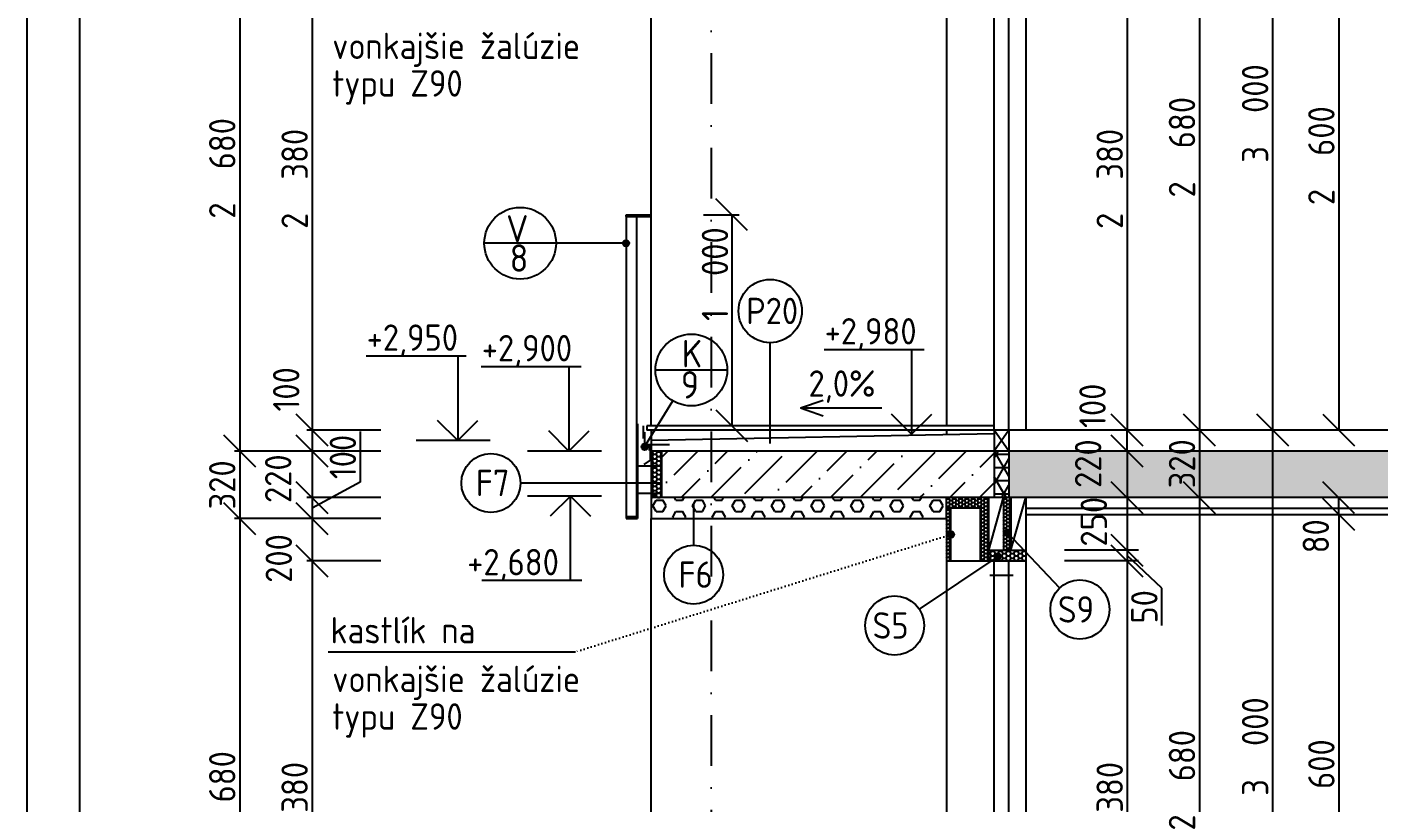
# Model space of a CAD drawing. Extents: x 3792242 to 5145247, y -1546315 to -1031918.
# Drawn here: x 3979004 to 3985411, y -1500897 to -1497221 of the extents above; entities that cross this region are included whole.
import ezdxf

# ---------------------------------------------------------------- set-up
doc = ezdxf.new("R2010")
doc.units = 0
doc.header["$MEASUREMENT"] = 0
doc.linetypes.add('ACAD_ISO07W100', pattern=[3.5, 0.5, -3])
doc.linetypes.add('BODKOCIARKOVANA_3', pattern=[5.6, 3, -1.3, 0, -1.3])
doc.layers.get('0').update_dxf_attribs({"linetype": 'CONTINUOUS'})
doc.layers.get('Defpoints').update_dxf_attribs({"color": 61, "linetype": 'CONTINUOUS'})
for name, color, linetype in [('KÓTY', 4, 'CONTINUOUS'), ('MÚRY', 1, 'CONTINUOUS'), ('OKNÁ', 143, 'CONTINUOUS'), ('osi', 253, 'CONTINUOUS'), ('POZEMOK', 7, 'CONTINUOUS'), ('TENKÁ', 7, 'CONTINUOUS'), ('ŠRAFY', 82, 'CONTINUOUS'), ('šrafy-múry', 8, 'CONTINUOUS')]:
    doc.layers.add(name, color=color, linetype=linetype)
doc.styles.add('STYLE1', font='isocp.shx')
doc.dimstyles.new('STANDARD-50', dxfattribs={"dimtxt": 125, "dimasz": 150, "dimexe": 10, "dimexo": 200, "dimgap": 20, "dimtad": 1, "dimdsep": 46, "dimlunit": 6, "dimtxsty": 'STYLE1', "dimblk1": 'OBLIQUE', "dimblk2": 'OBLIQUE', "dimsah": 1, "dimcen": 2.5, "dimse1": 1, "dimse2": 1, "dimadec": 0, "dimazin": 0, "dimtfac": 1, "dimtmove": 1, "dimatfit": 3, "dimldrblk": 'OBLIQUE', "dimfxl": 1, "dimtolj": 1, "dimtzin": 0, "dimarcsym": 0})
pattern_1 = [(0, (-442311.601, 630.162), (15, 8.660254038), [10, -20]), (120, (-442311.601, 630.162), (-15, 8.660254038), [10, -20]), (60, (-442311.601, 630.162), (1e-14, 17.320508076), [-20, 10])]

# ---------------------------------------------------------------- blocks, each defined once
blk = doc.blocks.new('tp20')
at = {"layer": 'TENKÁ', "color": 253}
for p, q in [((4381550.1, -1316758.2), (4381550.1, -1316828.2)), ((4381431.4, -1316818.2), (4381528.6, -1316818.2)), ((4381518.9, -1316818.2), (4381518.9, -1316828.2)), ((4381528.6, -1316818.2), (4381528.6, -1316845)), ((4381528.6, -1316818.2), (4381538.6, -1316818.2)), ((4381550.1, -1316828.2), (4381528.6, -1316828.2))]:
    blk.add_line(p, q, dxfattribs=at)
blk = doc.blocks.new('_OBLIQUE')
at = {"color": 0, "linetype": 'ByBlock'}
blk.add_line((-0.5, -0.5), (0.5, 0.5), dxfattribs=at)
blk = doc.blocks.new('*D39794')
at = {"layer": 'Defpoints', "color": 0}
for p in [(3984217.5, -1499130.1), (3984217.5, -1499130.1), (3984217.5, -1499230.1)]:
    blk.add_point(p, dxfattribs=at)
at = {"layer": 'KÓTY', "color": 0, "lineweight": -2, "ltscale": 0.25}
blk.add_line((3984217.5, -1499230.1), (3984217.5, -1499130.1), dxfattribs=at)
at = {"layer": 'KÓTY', "color": 0, "linetype": 'ByBlock', "lineweight": -2, "xscale": 150, "yscale": 150, "zscale": 150}
for p, rotation in [((3984217.5, -1499130.1), 90), ((3984217.5, -1499230.1), 270)]:
    blk.add_blockref('_OBLIQUE', p, dxfattribs=dict(at, rotation=rotation))
at = {"layer": 'KÓTY', "color": 0, "insert": (3984053.5, -1499015.3), "char_height": 125, "attachment_point": 5, "rotation": 90, "style": 'STYLE1'}
blk.add_mtext('\\A1;100', dxfattribs=at)
blk = doc.blocks.new('*D39796')
at = {"layer": 'Defpoints', "color": 0}
for p in [(3984217.5, -1499230.1), (3984217.5, -1499450.1), (3984217.5, -1499450.1)]:
    blk.add_point(p, dxfattribs=at)
at = {"layer": 'KÓTY', "color": 0, "lineweight": -2, "ltscale": 0.25}
blk.add_line((3984217.5, -1499230.1), (3984217.5, -1499450.1), dxfattribs=at)
at = {"layer": 'KÓTY', "color": 0, "linetype": 'ByBlock', "lineweight": -2, "xscale": 150, "yscale": 150, "zscale": 150}
for p, rotation in [((3984217.5, -1499230.1), 90), ((3984217.5, -1499450.1), 270)]:
    blk.add_blockref('_OBLIQUE', p, dxfattribs=dict(at, rotation=rotation))
at = {"layer": 'KÓTY', "color": 0, "insert": (3984032.5, -1499289.4), "char_height": 125, "attachment_point": 5, "rotation": 90, "style": 'STYLE1'}
blk.add_mtext('\\A1;220', dxfattribs=at)
blk = doc.blocks.new('*D39797')
at = {"layer": 'Defpoints', "color": 0}
for p in [(3983737, -1496750.1), (3983737, -1499130.1), (3984217.5, -1499130.1)]:
    blk.add_point(p, dxfattribs=at)
at = {"layer": 'KÓTY', "color": 0, "lineweight": -2, "ltscale": 0.25}
blk.add_line((3984217.5, -1496750.1), (3984217.5, -1499130.1), dxfattribs=at)
at = {"layer": 'KÓTY', "color": 0, "linetype": 'ByBlock', "lineweight": -2, "xscale": 150, "yscale": 150, "zscale": 150}
for p, rotation in [((3984217.5, -1496750.1), 90), ((3984217.5, -1499130.1), 270)]:
    blk.add_blockref('_OBLIQUE', p, dxfattribs=dict(at, rotation=rotation))
at = {"layer": 'KÓTY', "color": 0, "insert": (3984135, -1497940.1), "char_height": 125, "attachment_point": 5, "rotation": 90, "style": 'STYLE1'}
blk.add_mtext('\\A1;2ﾠ380', dxfattribs=at)
blk = doc.blocks.new('*D39800')
at = {"layer": 'Defpoints', "color": 0}
for p in [(3983737, -1499450.1), (3983737, -1499700.1), (3984217.5, -1499700.1)]:
    blk.add_point(p, dxfattribs=at)
at = {"layer": 'KÓTY', "color": 0, "lineweight": -2, "ltscale": 0.25}
blk.add_line((3984217.5, -1499450.1), (3984217.5, -1499700.1), dxfattribs=at)
at = {"layer": 'KÓTY', "color": 0, "linetype": 'ByBlock', "lineweight": -2, "xscale": 150, "yscale": 150, "zscale": 150}
for p, rotation in [((3984217.5, -1499450.1), 90), ((3984217.5, -1499700.1), 270)]:
    blk.add_blockref('_OBLIQUE', p, dxfattribs=dict(at, rotation=rotation))
at = {"layer": 'KÓTY', "color": 0, "insert": (3984059.5, -1499564.8), "char_height": 125, "attachment_point": 5, "rotation": 90, "style": 'STYLE1'}
blk.add_mtext('\\A1;250', dxfattribs=at)
blk = doc.blocks.new('*D39802')
at = {"layer": 'Defpoints', "color": 0}
for p in [(3983737, -1499750.1), (3983737, -1502130.1), (3984217.5, -1502130.1)]:
    blk.add_point(p, dxfattribs=at)
at = {"layer": 'KÓTY', "color": 0, "lineweight": -2, "ltscale": 0.25}
blk.add_line((3984217.5, -1499750.1), (3984217.5, -1502130.1), dxfattribs=at)
at = {"layer": 'KÓTY', "color": 0, "linetype": 'ByBlock', "lineweight": -2, "xscale": 150, "yscale": 150, "zscale": 150}
for p, rotation in [((3984217.5, -1499750.1), 90), ((3984217.5, -1502130.1), 270)]:
    blk.add_blockref('_OBLIQUE', p, dxfattribs=dict(at, rotation=rotation))
at = {"layer": 'KÓTY', "color": 0, "insert": (3984135, -1500940.1), "char_height": 125, "attachment_point": 5, "rotation": 90, "style": 'STYLE1'}
blk.add_mtext('\\A1;2ﾠ380', dxfattribs=at)
blk = doc.blocks.new('*D39803')
at = {"layer": 'Defpoints', "color": 0}
for p in [(3983737, -1499700.1), (3983737, -1499750.1), (3984217.5, -1499750.1)]:
    blk.add_point(p, dxfattribs=at)
at = {"layer": 'KÓTY', "color": 0, "lineweight": -2, "ltscale": 0.25}
for p, q in [((3984217.5, -1499700.1), (3984217.5, -1499750.1)), ((3984381.5, -1499879.3), (3984217.5, -1499725.1)), ((3984381.5, -1500056.9), (3984381.5, -1499879.3))]:
    blk.add_line(p, q, dxfattribs=at)
at = {"layer": 'KÓTY', "color": 0, "linetype": 'ByBlock', "lineweight": -2, "xscale": 150, "yscale": 150, "zscale": 150}
for p, rotation in [((3984217.5, -1499700.1), 90), ((3984217.5, -1499750.1), 270)]:
    blk.add_blockref('_OBLIQUE', p, dxfattribs=dict(at, rotation=rotation))
at = {"layer": 'KÓTY', "color": 0, "insert": (3984299, -1499968.1), "char_height": 125, "attachment_point": 5, "rotation": 90, "style": 'STYLE1'}
blk.add_mtext('\\A1;50', dxfattribs=at)
blk = doc.blocks.new('*D39807')
at = {"layer": 'Defpoints', "color": 0}
for p in [(3983737, -1496450.1), (3983737, -1499130.1), (3984560, -1499130.1)]:
    blk.add_point(p, dxfattribs=at)
at = {"layer": 'KÓTY', "color": 0, "lineweight": -2, "ltscale": 0.25}
blk.add_line((3984560, -1496450.1), (3984560, -1499130.1), dxfattribs=at)
at = {"layer": 'KÓTY', "color": 0, "linetype": 'ByBlock', "lineweight": -2, "xscale": 150, "yscale": 150, "zscale": 150}
for p, rotation in [((3984560, -1496450.1), 90), ((3984560, -1499130.1), 270)]:
    blk.add_blockref('_OBLIQUE', p, dxfattribs=dict(at, rotation=rotation))
at = {"layer": 'KÓTY', "color": 0, "insert": (3984477.5, -1497790.1), "char_height": 125, "attachment_point": 5, "rotation": 90, "style": 'STYLE1'}
blk.add_mtext('\\A1;2ﾠ680', dxfattribs=at)
blk = doc.blocks.new('*D39808')
at = {"layer": 'Defpoints', "color": 0}
for p in [(3984560, -1499130.1), (3984560, -1499450.1), (3984560, -1499450.1)]:
    blk.add_point(p, dxfattribs=at)
at = {"layer": 'KÓTY', "color": 0, "lineweight": -2, "ltscale": 0.25}
blk.add_line((3984560, -1499130.1), (3984560, -1499450.1), dxfattribs=at)
at = {"layer": 'KÓTY', "color": 0, "linetype": 'ByBlock', "lineweight": -2, "xscale": 150, "yscale": 150, "zscale": 150}
for p, rotation in [((3984560, -1499130.1), 90), ((3984560, -1499450.1), 270)]:
    blk.add_blockref('_OBLIQUE', p, dxfattribs=dict(at, rotation=rotation))
at = {"layer": 'KÓTY', "color": 0, "insert": (3984477.5, -1499290.1), "char_height": 125, "attachment_point": 5, "rotation": 90, "style": 'STYLE1'}
blk.add_mtext('\\A1;320', dxfattribs=at)
blk = doc.blocks.new('*D39809')
at = {"layer": 'Defpoints', "color": 0}
for p in [(3983737, -1499450.1), (3983737, -1502130.1), (3984560, -1502130.1)]:
    blk.add_point(p, dxfattribs=at)
at = {"layer": 'KÓTY', "color": 0, "lineweight": -2, "ltscale": 0.25}
blk.add_line((3984560, -1499450.1), (3984560, -1502130.1), dxfattribs=at)
at = {"layer": 'KÓTY', "color": 0, "linetype": 'ByBlock', "lineweight": -2, "xscale": 150, "yscale": 150, "zscale": 150}
for p, rotation in [((3984560, -1499450.1), 90), ((3984560, -1502130.1), 270)]:
    blk.add_blockref('_OBLIQUE', p, dxfattribs=dict(at, rotation=rotation))
at = {"layer": 'KÓTY', "color": 0, "insert": (3984477.5, -1500790.1), "char_height": 125, "attachment_point": 5, "rotation": 90, "style": 'STYLE1'}
blk.add_mtext('\\A1;2ﾠ680', dxfattribs=at)
blk = doc.blocks.new('*D39813')
at = {"layer": 'Defpoints', "color": 0}
for p in [(3984906.5, -1496130.1), (3984906.5, -1499130.1), (3984906.5, -1499130.1)]:
    blk.add_point(p, dxfattribs=at)
at = {"layer": 'KÓTY', "color": 0, "lineweight": -2, "ltscale": 0.25}
blk.add_line((3984906.5, -1496130.1), (3984906.5, -1499130.1), dxfattribs=at)
at = {"layer": 'KÓTY', "color": 0, "linetype": 'ByBlock', "lineweight": -2, "xscale": 150, "yscale": 150, "zscale": 150}
for p, rotation in [((3984906.5, -1496130.1), 90), ((3984906.5, -1499130.1), 270)]:
    blk.add_blockref('_OBLIQUE', p, dxfattribs=dict(at, rotation=rotation))
at = {"layer": 'KÓTY', "color": 0, "insert": (3984824, -1497630.1), "char_height": 125, "attachment_point": 5, "rotation": 90, "style": 'STYLE1'}
blk.add_mtext('\\A1;3ﾠ000', dxfattribs=at)
blk = doc.blocks.new('*D39814')
at = {"layer": 'Defpoints', "color": 0}
for p in [(3984906.5, -1499130.1), (3984906.5, -1502130.1), (3984906.5, -1502130.1)]:
    blk.add_point(p, dxfattribs=at)
at = {"layer": 'KÓTY', "color": 0, "lineweight": -2, "ltscale": 0.25}
blk.add_line((3984906.5, -1499130.1), (3984906.5, -1502130.1), dxfattribs=at)
at = {"layer": 'KÓTY', "color": 0, "linetype": 'ByBlock', "lineweight": -2, "xscale": 150, "yscale": 150, "zscale": 150}
for p, rotation in [((3984906.5, -1499130.1), 90), ((3984906.5, -1502130.1), 270)]:
    blk.add_blockref('_OBLIQUE', p, dxfattribs=dict(at, rotation=rotation))
at = {"layer": 'KÓTY', "color": 0, "insert": (3984824, -1500630.1), "char_height": 125, "attachment_point": 5, "rotation": 90, "style": 'STYLE1'}
blk.add_mtext('\\A1;3ﾠ000', dxfattribs=at)
blk = doc.blocks.new('*D39818')
at = {"layer": 'Defpoints', "color": 0}
for p in [(3984881, -1496530.1), (3984881, -1499130.1), (3985220.5, -1499130.1)]:
    blk.add_point(p, dxfattribs=at)
at = {"layer": 'KÓTY', "color": 0, "lineweight": -2, "ltscale": 0.25}
blk.add_line((3985220.5, -1496530.1), (3985220.5, -1499130.1), dxfattribs=at)
at = {"layer": 'KÓTY', "color": 0, "linetype": 'ByBlock', "lineweight": -2, "xscale": 150, "yscale": 150, "zscale": 150}
for p, rotation in [((3985220.5, -1496530.1), 90), ((3985220.5, -1499130.1), 270)]:
    blk.add_blockref('_OBLIQUE', p, dxfattribs=dict(at, rotation=rotation))
at = {"layer": 'KÓTY', "color": 0, "insert": (3985138, -1497830.1), "char_height": 125, "attachment_point": 5, "rotation": 90, "style": 'STYLE1'}
blk.add_mtext('\\A1;2ﾠ600', dxfattribs=at)
blk = doc.blocks.new('*D39820')
at = {"layer": 'Defpoints', "color": 0}
for p in [(3984881, -1499530.1), (3984881, -1502130.1), (3985220.5, -1502130.1)]:
    blk.add_point(p, dxfattribs=at)
at = {"layer": 'KÓTY', "color": 0, "lineweight": -2, "ltscale": 0.25}
blk.add_line((3985220.5, -1499530.1), (3985220.5, -1502130.1), dxfattribs=at)
at = {"layer": 'KÓTY', "color": 0, "linetype": 'ByBlock', "lineweight": -2, "xscale": 150, "yscale": 150, "zscale": 150}
for p, rotation in [((3985220.5, -1499530.1), 90), ((3985220.5, -1502130.1), 270)]:
    blk.add_blockref('_OBLIQUE', p, dxfattribs=dict(at, rotation=rotation))
at = {"layer": 'KÓTY', "color": 0, "insert": (3985138, -1500830.1), "char_height": 125, "attachment_point": 5, "rotation": 90, "style": 'STYLE1'}
blk.add_mtext('\\A1;2ﾠ600', dxfattribs=at)
blk = doc.blocks.new('*D39821')
at = {"layer": 'Defpoints', "color": 0}
for p in [(3985220.5, -1499450.1), (3985220.5, -1499450.1), (3985220.5, -1499530.1)]:
    blk.add_point(p, dxfattribs=at)
at = {"layer": 'KÓTY', "color": 0, "lineweight": -2, "ltscale": 0.25}
blk.add_line((3985220.5, -1499530.1), (3985220.5, -1499450.1), dxfattribs=at)
at = {"layer": 'KÓTY', "color": 0, "linetype": 'ByBlock', "lineweight": -2, "xscale": 150, "yscale": 150, "zscale": 150}
for p, rotation in [((3985220.5, -1499450.1), 90), ((3985220.5, -1499530.1), 270)]:
    blk.add_blockref('_OBLIQUE', p, dxfattribs=dict(at, rotation=rotation))
at = {"layer": 'KÓTY', "color": 0, "insert": (3985111.5, -1499633.8), "char_height": 125, "attachment_point": 5, "rotation": 90, "style": 'STYLE1'}
blk.add_mtext('\\A1;80', dxfattribs=at)
blk = doc.blocks.new('*D50058')
at = {"layer": 'Defpoints', "color": 0}
for p in [(3981749.5, -1496550.1), (3980012, -1499230.1), (3981799.5, -1499230.1)]:
    blk.add_point(p, dxfattribs=at)
at = {"layer": 'KÓTY', "color": 0, "lineweight": -2, "ltscale": 0.25}
blk.add_line((3980012, -1496550.1), (3980012, -1499230.1), dxfattribs=at)
at = {"layer": 'KÓTY', "color": 0, "linetype": 'ByBlock', "lineweight": -2, "xscale": 150, "yscale": 150, "zscale": 150}
for p, rotation in [((3980012, -1496550.1), 90), ((3980012, -1499230.1), 270)]:
    blk.add_blockref('_OBLIQUE', p, dxfattribs=dict(at, rotation=rotation))
at = {"layer": 'KÓTY', "color": 0, "insert": (3979929.5, -1497890.1), "char_height": 125, "attachment_point": 5, "rotation": 90, "style": 'STYLE1'}
blk.add_mtext('\\A1;2ﾠ680', dxfattribs=at)
blk = doc.blocks.new('*D50061')
at = {"layer": 'Defpoints', "color": 0}
for p in [(3981749.5, -1499550.1), (3980012, -1502230.1), (3981749.5, -1502230.1)]:
    blk.add_point(p, dxfattribs=at)
at = {"layer": 'KÓTY', "color": 0, "lineweight": -2, "ltscale": 0.25}
blk.add_line((3980012, -1499550.1), (3980012, -1502230.1), dxfattribs=at)
at = {"layer": 'KÓTY', "color": 0, "linetype": 'ByBlock', "lineweight": -2, "xscale": 150, "yscale": 150, "zscale": 150}
for p, rotation in [((3980012, -1499550.1), 90), ((3980012, -1502230.1), 270)]:
    blk.add_blockref('_OBLIQUE', p, dxfattribs=dict(at, rotation=rotation))
at = {"layer": 'KÓTY', "color": 0, "insert": (3979929.5, -1500890.1), "char_height": 125, "attachment_point": 5, "rotation": 90, "style": 'STYLE1'}
blk.add_mtext('\\A1;2ﾠ680', dxfattribs=at)
blk = doc.blocks.new('*D50063')
at = {"layer": 'Defpoints', "color": 0}
for p in [(3981799.5, -1499230.1), (3980012, -1499550.1), (3981749.5, -1499550.1)]:
    blk.add_point(p, dxfattribs=at)
at = {"layer": 'KÓTY', "color": 0, "lineweight": -2, "ltscale": 0.25}
blk.add_line((3980012, -1499230.1), (3980012, -1499550.1), dxfattribs=at)
at = {"layer": 'KÓTY', "color": 0, "linetype": 'ByBlock', "lineweight": -2, "xscale": 150, "yscale": 150, "zscale": 150}
for p, rotation in [((3980012, -1499230.1), 90), ((3980012, -1499550.1), 270)]:
    blk.add_blockref('_OBLIQUE', p, dxfattribs=dict(at, rotation=rotation))
at = {"layer": 'KÓTY', "color": 0, "insert": (3979929.5, -1499390.1), "char_height": 125, "attachment_point": 5, "rotation": 90, "style": 'STYLE1'}
blk.add_mtext('\\A1;320', dxfattribs=at)
blk = doc.blocks.new('*D50091')
at = {"layer": 'Defpoints', "color": 0}
for p in [(3983149.5, -1496750.1), (3980355, -1499130.1), (3983524.5, -1499130.1)]:
    blk.add_point(p, dxfattribs=at)
at = {"layer": 'KÓTY', "color": 0, "lineweight": -2, "ltscale": 0.25}
blk.add_line((3980355, -1496750.1), (3980355, -1499130.1), dxfattribs=at)
at = {"layer": 'KÓTY', "color": 0, "linetype": 'ByBlock', "lineweight": -2, "xscale": 150, "yscale": 150, "zscale": 150}
for p, rotation in [((3980355, -1496750.1), 90), ((3980355, -1499130.1), 270)]:
    blk.add_blockref('_OBLIQUE', p, dxfattribs=dict(at, rotation=rotation))
at = {"layer": 'KÓTY', "color": 0, "insert": (3980272.5, -1497940.1), "char_height": 125, "attachment_point": 5, "rotation": 90, "style": 'STYLE1'}
blk.add_mtext('\\A1;2ﾠ380', dxfattribs=at)
blk = doc.blocks.new('*D50092')
at = {"layer": 'Defpoints', "color": 0}
for p in [(3983444.5, -1499130.1), (3980355, -1499230.1), (3983374.5, -1499230.1)]:
    blk.add_point(p, dxfattribs=at)
at = {"layer": 'KÓTY', "color": 0, "lineweight": -2, "ltscale": 0.25}
blk.add_line((3980355, -1499130.1), (3980355, -1499230.1), dxfattribs=at)
at = {"layer": 'KÓTY', "color": 0, "linetype": 'ByBlock', "lineweight": -2, "xscale": 150, "yscale": 150, "zscale": 150}
for p, rotation in [((3980355, -1499130.1), 90), ((3980355, -1499230.1), 270)]:
    blk.add_blockref('_OBLIQUE', p, dxfattribs=dict(at, rotation=rotation))
at = {"layer": 'KÓTY', "color": 0, "insert": (3980232.5, -1498937.3), "char_height": 125, "attachment_point": 5, "rotation": 90, "style": 'STYLE1'}
blk.add_mtext('\\A1;100', dxfattribs=at)
blk = doc.blocks.new('*D50093')
at = {"layer": 'Defpoints', "color": 0}
for p in [(3983374.5, -1499230.1), (3980355, -1499450.1), (3983149.5, -1499450.1)]:
    blk.add_point(p, dxfattribs=at)
at = {"layer": 'KÓTY', "color": 0, "lineweight": -2, "ltscale": 0.25}
blk.add_line((3980355, -1499230.1), (3980355, -1499450.1), dxfattribs=at)
at = {"layer": 'KÓTY', "color": 0, "linetype": 'ByBlock', "lineweight": -2, "xscale": 150, "yscale": 150, "zscale": 150}
for p, rotation in [((3980355, -1499230.1), 90), ((3980355, -1499450.1), 270)]:
    blk.add_blockref('_OBLIQUE', p, dxfattribs=dict(at, rotation=rotation))
at = {"layer": 'KÓTY', "color": 0, "insert": (3980194.5, -1499360.8), "char_height": 125, "attachment_point": 5, "rotation": 90, "style": 'STYLE1'}
blk.add_mtext('\\A1;220', dxfattribs=at)
blk = doc.blocks.new('*D50094')
at = {"layer": 'Defpoints', "color": 0}
for p in [(3983149.5, -1499450.1), (3980355, -1499550.1), (3983149.5, -1499550.1)]:
    blk.add_point(p, dxfattribs=at)
at = {"layer": 'KÓTY', "color": 0, "lineweight": -2, "ltscale": 0.25}
for p, q in [((3980583.5, -1499137.7), (3980583.5, -1499377.8)), ((3980583.5, -1499377.8), (3980355, -1499500.1)), ((3980355, -1499450.1), (3980355, -1499550.1))]:
    blk.add_line(p, q, dxfattribs=at)
at = {"layer": 'KÓTY', "color": 0, "linetype": 'ByBlock', "lineweight": -2, "xscale": 150, "yscale": 150, "zscale": 150}
for p, rotation in [((3980355, -1499450.1), 90), ((3980355, -1499550.1), 270)]:
    blk.add_blockref('_OBLIQUE', p, dxfattribs=dict(at, rotation=rotation))
at = {"layer": 'KÓTY', "color": 0, "insert": (3980501, -1499257.8), "char_height": 125, "attachment_point": 5, "rotation": 90, "style": 'STYLE1'}
blk.add_mtext('\\A1;100', dxfattribs=at)
blk = doc.blocks.new('*D50095')
at = {"layer": 'Defpoints', "color": 0}
for p in [(3983149.5, -1499550.1), (3980355, -1499750.1), (3983149.5, -1499750.1)]:
    blk.add_point(p, dxfattribs=at)
at = {"layer": 'KÓTY', "color": 0, "lineweight": -2, "ltscale": 0.25}
blk.add_line((3980355, -1499550.1), (3980355, -1499750.1), dxfattribs=at)
at = {"layer": 'KÓTY', "color": 0, "linetype": 'ByBlock', "lineweight": -2, "xscale": 150, "yscale": 150, "zscale": 150}
for p, rotation in [((3980355, -1499550.1), 90), ((3980355, -1499750.1), 270)]:
    blk.add_blockref('_OBLIQUE', p, dxfattribs=dict(at, rotation=rotation))
at = {"layer": 'KÓTY', "color": 0, "insert": (3980197.5, -1499738.8), "char_height": 125, "attachment_point": 5, "rotation": 90, "style": 'STYLE1'}
blk.add_mtext('\\A1;200', dxfattribs=at)
blk = doc.blocks.new('*D50096')
at = {"layer": 'Defpoints', "color": 0}
for p in [(3983149.5, -1499750.1), (3980355, -1502130.1), (3983524.5, -1502130.1)]:
    blk.add_point(p, dxfattribs=at)
at = {"layer": 'KÓTY', "color": 0, "lineweight": -2, "ltscale": 0.25}
blk.add_line((3980355, -1499750.1), (3980355, -1502130.1), dxfattribs=at)
at = {"layer": 'KÓTY', "color": 0, "linetype": 'ByBlock', "lineweight": -2, "xscale": 150, "yscale": 150, "zscale": 150}
for p, rotation in [((3980355, -1499750.1), 90), ((3980355, -1502130.1), 270)]:
    blk.add_blockref('_OBLIQUE', p, dxfattribs=dict(at, rotation=rotation))
at = {"layer": 'KÓTY', "color": 0, "insert": (3980272.5, -1500940.1), "char_height": 125, "attachment_point": 5, "rotation": 90, "style": 'STYLE1'}
blk.add_mtext('\\A1;2ﾠ380', dxfattribs=at)
blk = doc.blocks.new('*D54743')
at = {"layer": 'Defpoints', "color": 0}
for p in [(3981962, -1498110.1), (3981962, -1499110.1), (3982343.5, -1499110.1)]:
    blk.add_point(p, dxfattribs=at)
at = {"layer": 'KÓTY', "color": 0, "lineweight": -2, "ltscale": 0.25}
blk.add_line((3982343.5, -1498110.1), (3982343.5, -1499110.1), dxfattribs=at)
at = {"layer": 'KÓTY', "color": 0, "linetype": 'ByBlock', "lineweight": -2, "xscale": 150, "yscale": 150, "zscale": 150}
for p, rotation in [((3982343.5, -1498110.1), 90), ((3982343.5, -1499110.1), 270)]:
    blk.add_blockref('_OBLIQUE', p, dxfattribs=dict(at, rotation=rotation))
at = {"layer": 'KÓTY', "color": 0, "insert": (3982264.3, -1498391.3), "char_height": 125, "attachment_point": 5, "rotation": 90, "style": 'STYLE1'}
blk.add_mtext('\\A1;1ﾠ000', dxfattribs=at)

msp = doc.modelspace()

# ---------------------------------------------------------------- hatches: boundary and pattern name
at = {"layer": 'POZEMOK', "ltscale": 0.15}
h = msp.add_hatch(color=253, dxfattribs=at)
h.dxf.hatch_style = 1
h.paths.add_polyline_path([(3981893.044, -1498110.108), (3981843.044, -1498110.108), (3981843.044, -1498118.108), (3981893.044, -1498118.108)])
h = msp.add_hatch(color=253, dxfattribs=at)
h.dxf.hatch_style = 1
h.paths.add_polyline_path([(3981897.044, -1499550.108), (3981897.044, -1499430.108), (3981897.044, -1499300.108), (3981897.044, -1499100.108), (3981893.044, -1499100.108), (3981893.044, -1499180.108), (3981893.044, -1499380.108), (3981893.044, -1499540.108), (3981893.044, -1499550.108)])
h = msp.add_hatch(color=253, dxfattribs=at)
h.dxf.hatch_style = 1
h.paths.add_polyline_path([(3981843.044, -1499550.108), (3981843.044, -1499540.108), (3981893.044, -1499540.108), (3981893.044, -1499550.108)])
at = {"layer": 'TENKÁ'}
h = msp.add_hatch(color=256, dxfattribs=at)
h.dxf.hatch_style = 1
h.paths.add_polyline_path([(3981828.044, -1498245.108, 2.41421356), (3981843.044, -1498230.108, 0.41421356)])
h = msp.add_hatch(color=256, dxfattribs=at)
h.dxf.hatch_style = 1
h.paths.add_polyline_path([(3981915.844, -1499210.108, -2.41421356), (3981930.844, -1499225.108, -0.41421356)])
h = msp.add_hatch(color=256, dxfattribs=at)
h.dxf.hatch_style = 1
h.paths.add_polyline_path([(3983382.044, -1499610.108, 2.41421356), (3983397.044, -1499625.108, 0.41421356)])
h = msp.add_hatch(color=256, dxfattribs=at)
h.dxf.hatch_style = 1
h.paths.add_polyline_path([(3983649.544, -1499601.338, 2.41421356), (3983664.544, -1499616.338, 0.41421356)])
h = msp.add_hatch(color=256, dxfattribs=at)
h.dxf.hatch_style = 1
h.paths.add_polyline_path([(3983604.044, -1499714.338, 2.41421356), (3983619.044, -1499729.338, 0.41421356)])
at = {"layer": 'ŠRAFY'}
h = msp.add_hatch(dxfattribs=at)
h.set_pattern_fill('HONEY', color=256, scale=100)
h.set_pattern_definition([(0, (-475294.956, 744.162), (18.75, 10.825317547), [12.5, -25]), (120, (-475294.956, 744.162), (-18.75, 10.825317547), [12.5, -25]), (60, (-475294.956, 744.162), (7e-15, 21.650635095), [-25, 12.5])])
h.paths.add_polyline_path([(3981962.044, -1499230.108), (3981962.044, -1499450.108), (3982012.044, -1499450.108), (3982012.044, -1499230.108)])
h = msp.add_hatch(dxfattribs=at)
h.set_pattern_fill('NET3', color=256, scale=500, angle=180)
h.set_pattern_definition([(0, (-1117075.78, 3630.16), (0, 62.5), []), (60, (-1117075.78, 3630.16), (-54.1265877, 31.25), []), (120, (-1117075.78, 3630.16), (-54.1265877, -31.25), [])])
h.paths.add_polyline_path([(3983587.044, -1499450.108), (3983632.044, -1499450.108), (3983657.044, -1499450.108), (3983657.044, -1499230.108), (3983587.044, -1499230.108)])
h = msp.add_hatch(dxfattribs=at)
h.set_pattern_fill('HEX', color=256, scale=250)
h.set_pattern_definition([(0, (-465982.956, 18680.16), (0, 54.12658774), [31.25, -62.5]), (120, (-465982.956, 18680.16), (-46.875, -27.06329387), [31.25, -62.5]), (60, (-465951.706, 18680.16), (-46.875, 27.06329387), [31.25, -62.5])])
h.paths.add_polyline_path([(3981962.044, -1499450.108), (3981962.044, -1499550.108), (3983362.044, -1499550.108), (3983362.044, -1499450.108)])
h = msp.add_hatch(dxfattribs=at)
h.set_pattern_fill('HONEY', color=256, scale=80)
h.set_pattern_definition(pattern_1)
h.paths.add_polyline_path([(3983562.044, -1499450.108), (3983362.044, -1499450.108), (3983362.044, -1499500.108), (3983382.044, -1499500.108), (3983522.044, -1499500.108), (3983522.044, -1499750.108), (3983562.044, -1499750.108)])
h = msp.add_hatch(dxfattribs=at)
h.set_pattern_fill('HONEY', color=256, scale=80)
h.set_pattern_definition(pattern_1)
h.paths.add_polyline_path([(3983632.044, -1499450.108), (3983632.044, -1499700.108), (3983667.044, -1499700.108), (3983667.044, -1499450.108)])
h = msp.add_hatch(dxfattribs=at)
h.set_pattern_fill('HONEY', color=256, scale=80)
h.set_pattern_definition([(0, (-442311.601, 630.162), (15, 8.660254038), [10, -20]), (120, (-442311.601, 630.162), (-15, 8.660254038), [10, -20]), (60, (-442311.601, 630.162), (1e-14, 17.320508076), [-20, 10])])
h.paths.add_polyline_path([(3983362.044, -1499750.108), (3983362.044, -1499610.108), (3983362.044, -1499500.108), (3983382.044, -1499500.108), (3983382.044, -1499750.108)])
h = msp.add_hatch(dxfattribs=at)
h.set_pattern_fill('HONEY', color=256, scale=100)
h.set_pattern_definition([(0, (-471631.956, 630.162), (18.75, 10.825317547), [12.5, -25]), (120, (-471631.956, 630.162), (-18.75, 10.825317547), [12.5, -25]), (60, (-471631.956, 630.162), (6e-15, 21.650635095), [-25, 12.5])])
h.paths.add_polyline_path([(3983737.044, -1499700.108), (3983667.044, -1499700.108), (3983632.044, -1499700.108), (3983562.044, -1499700.108), (3983562.044, -1499750.108), (3983667.044, -1499750.108), (3983737.044, -1499750.108)])
at = {"layer": 'šrafy-múry'}
h = msp.add_hatch(dxfattribs=at)
h.set_pattern_fill('ANSI36', color=253, scale=800, angle=360)
h.set_pattern_definition([(45, (139723.04, 27513.66), (53.0330086, 194.4543648), [250, -50, 0, -50])])
h.paths.add_polyline_path([(3982012.044, -1499230.108), (3982012.044, -1499380.108), (3982012.044, -1499420.108), (3982012.044, -1499450.108), (3983362.044, -1499450.108), (3983562.044, -1499450.108), (3983587.044, -1499450.108), (3983587.044, -1499230.108)])
h = msp.add_hatch(dxfattribs=at)
h.set_pattern_fill('ANSI36', color=253, scale=800, angle=360)
h.set_pattern_definition([(45, (139723.04, 33513.66), (53.0330086, 194.4543648), [250, -50, 0, -50])])
h.paths.add_polyline_path([(3995422.044, -1499700.108), (3995722.044, -1499700.108), (3995722.044, -1499450.108), (4002062.044, -1499450.108), (4002062.044, -1499700.108), (4002362.044, -1499700.108), (4002362.044, -1499450.108), (4005472.044, -1499450.108), (4005587.044, -1499450.108), (4008702.044, -1499450.108), (4008702.044, -1499700.108), (4008952.044, -1499700.108), (4008952.044, -1499230.108), (3991382.044, -1499230.108), (3991382.044, -1499450.108), (3995422.044, -1499450.108)])
h.paths.add_polyline_path([(3989082.044, -1499230.108), (3983657.044, -1499230.108), (3983657.044, -1499450.108), (3983737.044, -1499450.108), (3988782.044, -1499450.108), (3988782.044, -1499700.108), (3989082.044, -1499700.108), (3989082.044, -1499450.108)])

# ---------------------------------------------------------------- linework, layer by layer
at = {"layer": 'KÓTY', "ltscale": 0.25}
for p, q in [((3982210.044, -1498110.108), (3982378.544, -1498110.108)), ((3982210.044, -1498110.108), (3982378.544, -1498110.108)), ((3982210.044, -1498110.108), (3982378.544, -1498110.108)), ((3980681.044, -1499130.108), (3980331.044, -1499130.108)), ((3981199.028, -1499180.108), (3980849.028, -1499180.108)), ((3980338.044, -1499230.108), (3979988.044, -1499230.108)), ((3980681.044, -1499230.108), (3980331.044, -1499230.108)), ((3981726.446, -1499230.108), (3981376.446, -1499230.108)), ((3980681.044, -1499450.108), (3980331.044, -1499450.108)), ((3981726.446, -1499442.879), (3981376.446, -1499442.879)), ((3980338.044, -1499550.108), (3979988.044, -1499550.108)), ((3980681.044, -1499550.108), (3980331.044, -1499550.108)), ((3984270.946, -1499700.108), (3983920.946, -1499700.108)), ((3980681.044, -1499750.108), (3980331.044, -1499750.108)), ((3984270.946, -1499750.108), (3983920.946, -1499750.108)), ((3980431.544, -1500180.838), (3981604.044, -1500180.838))]:
    msp.add_line(p, q, dxfattribs=at)
at = {"layer": 'KÓTY', "linetype": 'ACAD_ISO07W100', "ltscale": 5}
msp.add_line((3983382.044, -1499625.108), (3981604.044, -1500180.838), dxfattribs=at)
at = {"layer": 'MÚRY'}
for p, q in [((3983587.044, -1499147.608), (3981962.044, -1499180.108)), ((3983587.044, -1499130.108), (3983587.044, -1499147.608)), ((3988782.044, -1499130.108), (3983587.044, -1499130.108)), ((3981962.044, -1499180.108), (3981962.044, -1499550.108)), ((3983737.044, -1499450.108), (3983737.044, -1499750.108)), ((3988782.044, -1499450.108), (3983737.044, -1499450.108)), ((3981962.044, -1499550.108), (3983362.044, -1499550.108)), ((3983362.044, -1499550.108), (3983362.044, -1499750.108)), ((3983362.044, -1499750.108), (3983737.044, -1499750.108)), ((3983362.044, -1499750.108), (3983737.044, -1499750.108))]:
    msp.add_line(p, q, dxfattribs=at)
at = {"layer": 'OKNÁ', "ltscale": 0.25}
for p, q in [((3983587.044, -1499130.108), (3983587.044, -1496750.108)), ((3983657.044, -1499130.108), (3983657.044, -1496750.108)), ((3982526.044, -1499194.014), (3982526.044, -1498716.338)), ((3982012.044, -1499381.43), (3981342.544, -1499381.43)), ((3982163.044, -1499480.734), (3982163.044, -1499675.726)), ((3983649.544, -1499616.338), (3983897.454, -1499878.782)), ((3983604.044, -1499729.338), (3983231.903, -1499978.636)), ((3983604.044, -1499729.338), (3983231.903, -1499978.636)), ((3983587.044, -1502130.108), (3983587.044, -1499750.108)), ((3983657.044, -1502130.108), (3983657.044, -1499750.108)), ((3983677.044, -1499820.108), (3983567.044, -1499820.108))]:
    msp.add_line(p, q, dxfattribs=at)
for centre, radius in [((3982526.044, -1498566.338), 150), ((3981202.544, -1499381.43), 140), ((3982163.044, -1499815.726), 140), ((3983993.59, -1499980.554), 140), ((3983115.59, -1500056.554), 140), ((3983115.59, -1500056.554), 140)]:
    msp.add_circle(centre, radius, dxfattribs=at)
at = {"layer": 'osi', "linetype": 'BODKOCIARKOVANA_3', "ltscale": 80}
msp.add_line((3982247.044, -1487486.244), (3982247.044, -1507826.838), dxfattribs=at)
at = {"layer": 'POZEMOK', "color": 253, "ltscale": 0.15}
for p, q in [((3981843.044, -1498118.108), (3981843.044, -1498110.108)), ((3981843.044, -1498110.108), (3981893.044, -1498110.108)), ((3981843.044, -1498118.108), (3981843.044, -1499550.108)), ((3981843.044, -1498118.108), (3981893.044, -1498118.108)), ((3981893.044, -1498118.108), (3981893.044, -1498110.108)), ((3981893.044, -1498110.108), (3981962.044, -1498110.108)), ((3981893.044, -1498118.108), (3981893.044, -1499380.108)), ((3981893.044, -1498118.108), (3981962.044, -1498118.108)), ((3981897.044, -1499100.108), (3981897.044, -1499550.108)), ((3981893.044, -1499180.108), (3981893.044, -1499550.108)), ((3981897.044, -1499300.108), (3982012.044, -1499300.108)), ((3981897.044, -1499430.108), (3982012.044, -1499430.108)), ((3981843.044, -1499540.108), (3981893.044, -1499540.108)), ((3981843.044, -1499550.108), (3981897.044, -1499550.108))]:
    msp.add_line(p, q, dxfattribs=at)
at = {"layer": 'POZEMOK'}
msp.add_line((3981897.044, -1499100.108), (3981893.044, -1499100.108), dxfattribs=at)
at = {"layer": 'TENKÁ', "color": 7}
for p, q in [((3979004.385, -1511713.552), (3979004.385, -1483879.516)), ((3979254.385, -1511463.552), (3979254.385, -1484129.516))]:
    msp.add_line(p, q, dxfattribs=at)
at = {"layer": 'TENKÁ'}
for p, q in [((3981962.044, -1499110.108), (3981962.044, -1496550.108)), ((3981930.844, -1499210.108), (3982064.035, -1498991.088)), ((3982776.994, -1498989.508), (3982669.794, -1499027.108)), ((3983055.794, -1499027.108), (3982669.794, -1499027.108)), ((3982776.994, -1499064.708), (3982669.794, -1499027.108)), ((3983587.044, -1499110.108), (3981940.844, -1499110.108)), ((3981940.844, -1499110.108), (3981940.844, -1499130.108)), ((3981940.844, -1499110.108), (3981940.844, -1499130.108)), ((3983587.044, -1499130.108), (3981940.844, -1499130.108)), ((3981962.044, -1499130.108), (3981962.044, -1499180.108)), ((3983657.044, -1499230.108), (3983587.044, -1499130.108)), ((3983657.044, -1499130.108), (3983587.044, -1499230.108)), ((3983587.044, -1499147.608), (3983587.044, -1499230.108)), ((3983657.044, -1499130.108), (3983657.044, -1499230.108)), ((3989082.044, -1499230.108), (3981962.044, -1499230.108)), ((3982012.044, -1499450.108), (3982012.044, -1499230.108)), ((3982012.044, -1499450.108), (3982012.044, -1499230.108)), ((3983587.044, -1499230.108), (3983587.044, -1499450.108)), ((3983657.044, -1499230.108), (3983657.044, -1499450.108)), ((3983737.044, -1499450.108), (3981962.044, -1499450.108)), ((3983362.044, -1499550.108), (3983362.044, -1499450.108)), ((3983562.044, -1499750.108), (3983562.044, -1499450.108)), ((3983562.044, -1499700.108), (3983632.044, -1499450.108)), ((3983632.044, -1499450.108), (3983632.044, -1499700.108)), ((3983667.044, -1499450.108), (3983667.044, -1499700.108)), ((3983667.044, -1499700.108), (3983737.044, -1499450.108)), ((3983382.044, -1499500.108), (3983362.044, -1499500.108)), ((3983382.044, -1499750.108), (3983382.044, -1499500.108)), ((3983522.044, -1499500.108), (3983382.044, -1499500.108)), ((3983522.044, -1499750.108), (3983522.044, -1499500.108)), ((3983737.044, -1499500.108), (3988782.044, -1499500.108)), ((3983737.044, -1499530.108), (3988782.044, -1499530.108)), ((3981962.044, -1502110.108), (3981962.044, -1499550.108)), ((3983562.044, -1499700.108), (3983737.044, -1499700.108))]:
    msp.add_line(p, q, dxfattribs=at)
at = {"layer": 'TENKÁ', "ltscale": 10}
for p, q in [((3983362.044, -1496750.108), (3983362.044, -1499110.108)), ((3983737.044, -1496750.108), (3983737.044, -1499130.108)), ((3983362.044, -1499130.108), (3983362.044, -1499152.408)), ((3983362.044, -1499750.108), (3983362.044, -1502110.108)), ((3983737.044, -1499750.108), (3983737.044, -1502130.108))]:
    msp.add_line(p, q, dxfattribs=at)
at = {"layer": 'TENKÁ', "ltscale": 0.25}
for p, q in [((3981511.141, -1498245.108), (3981171.141, -1498245.108)), ((3981843.044, -1498245.108), (3981511.141, -1498245.108)), ((3982322.366, -1498845.838), (3981982.366, -1498845.838))]:
    msp.add_line(p, q, dxfattribs=at)
at = {"layer": 'TENKÁ', "linetype": 'ByBlock', "ltscale": 0.25}
for p, q in [((3983255.405, -1498750.108), (3982781.507, -1498750.108)), ((3983196.1, -1498750.108), (3983196.1, -1499150.108)), ((3981085.389, -1498780.108), (3980611.491, -1498780.108)), ((3981045.084, -1498780.108), (3981045.084, -1499180.108)), ((3981630.808, -1498830.108), (3981156.909, -1498830.108)), ((3981572.503, -1498830.108), (3981572.503, -1499230.108)), ((3981045.084, -1499180.108), (3980949.625, -1499084.649)), ((3981045.084, -1499180.108), (3981140.544, -1499084.649)), ((3983196.1, -1499150.108), (3983100.641, -1499054.649)), ((3983196.1, -1499150.108), (3983291.56, -1499054.649)), ((3981572.503, -1499230.108), (3981477.044, -1499134.649)), ((3981572.503, -1499230.108), (3981667.962, -1499134.649)), ((3981579.503, -1499442.879), (3981484.044, -1499538.338)), ((3981579.503, -1499442.879), (3981674.962, -1499538.338)), ((3981579.503, -1499842.879), (3981579.503, -1499442.879)), ((3981633.808, -1499842.879), (3981159.909, -1499842.879))]:
    msp.add_line(p, q, dxfattribs=at)
at = {"layer": 'TENKÁ', "color": 253}
for p, q in [((3981925.844, -1499170.108), (3981925.844, -1499110.108)), ((3981925.844, -1499170.108), (3981925.844, -1499110.108)), ((3981957.344, -1499203.108), (3981957.344, -1499273.608)), ((3981957.344, -1499273.608), (3981927.344, -1499293.608))]:
    msp.add_line(p, q, dxfattribs=at)
at = {"layer": 'TENKÁ', "ltscale": 0.25}
for centre in [(3981341.141, -1498245.108), (3982152.366, -1498845.838)]:
    msp.add_circle(centre, 170, dxfattribs=at)
at = {"layer": 'TENKÁ'}
for centre in [(3981843.044, -1498245.108), (3981930.844, -1499210.108), (3983382.044, -1499625.108), (3983649.544, -1499616.338), (3983604.044, -1499729.338)]:
    msp.add_circle(centre, 15, dxfattribs=at)

# ---------------------------------------------------------------- block references
at = {"layer": 'TENKÁ', "xscale": -1}
msp.add_blockref('tp20', (8363480.981, -182381.955), dxfattribs=at)
msp.add_blockref('tp20', (8363480.981, -182381.955), dxfattribs=at)

# ---------------------------------------------------------------- texts
at = {"layer": 'TENKÁ', "ltscale": 0.25, "style": 'STYLE1'}
for s, p in [('vonkajšie žalúzie ', (3980450.63, -1497372.214)), ('typu Z90', (3980450.63, -1497550.214)), ('P20', (3982412.239, -1498628.516)), ('+2,950', (3980613.927, -1498754.782)), ('+2,980', (3982783.943, -1498724.782)), ('+2,900', (3981159.346, -1498804.782)), ('2,0%', (3982707.625, -1498972.398)), ('F7', (3981131.239, -1499443.608)), ('+2,680', (3981090.346, -1499818.781)), ('F6', (3982091.739, -1499877.904)), ('S9', (3983889.286, -1500042.732)), ('S5', (3983011.286, -1500118.732)), ('S5', (3983011.286, -1500118.732)), ('kastlík na', (3980442.63, -1500141.214)), ('vonkajšie žalúzie ', (3980450.63, -1500372.214)), ('typu Z90', (3980450.63, -1500550.214))]:
    msp.add_text(s, height=125, dxfattribs=at).set_placement(p)
at = {"layer": 'TENKÁ', "style": 'STYLE1'}
for s, p in [('V', (3981275.11, -1498241.608)), ('8', (3981291.61, -1498380.245)), ('K', (3982107.335, -1498833.338)), ('9', (3982102.835, -1498980.975))]:
    msp.add_text(s, height=130, dxfattribs=at).set_placement(p)

# ---------------------------------------------------------------- dimensions: what is measured, and where the dimension line sits
at = {"layer": 'KÓTY', "ltscale": 0.25}
for base, p1, p2, picture, middle in [((3984906.544, -1499130.108), (3984906.544, -1496130.108), (3984906.544, -1499130.108), '*D39813', (3984824.001, -1497630.108)), ((3984560.044, -1499130.108), (3983737.044, -1496450.108), (3983737.044, -1499130.108), '*D39807', (3984477.501, -1497790.108)), ((3985220.544, -1499130.108), (3984881.044, -1496530.108), (3984881.044, -1499130.108), '*D39818', (3985138.001, -1497830.108)), ((3980012.044, -1499230.108), (3981749.544, -1496550.108), (3981799.544, -1499230.108), '*D50058', (3979929.501, -1497890.108)), ((3980355.044, -1499130.108), (3983149.544, -1496750.108), (3983524.544, -1499130.108), '*D50091', (3980272.501, -1497940.108)), ((3984560.044, -1499450.108), (3984560.044, -1499130.108), (3984560.044, -1499450.108), '*D39808', (3984477.544, -1499290.108)), ((3984906.544, -1502130.108), (3984906.544, -1499130.108), (3984906.544, -1502130.108), '*D39814', (3984824.001, -1500630.108)), ((3980012.044, -1499550.108), (3981799.544, -1499230.108), (3981749.544, -1499550.108), '*D50063', (3979929.544, -1499390.108)), ((3984217.544, -1499450.108), (3984217.544, -1499230.108), (3984217.544, -1499450.108), '*D39796', (3984032.544, -1499289.358)), ((3984560.044, -1502130.108), (3983737.044, -1499450.108), (3983737.044, -1502130.108), '*D39809', (3984477.501, -1500790.108)), ((3980012.044, -1502230.108), (3981749.544, -1499550.108), (3981749.544, -1502230.108), '*D50061', (3979929.501, -1500890.108)), ((3985220.544, -1502130.108), (3984881.044, -1499530.108), (3984881.044, -1502130.108), '*D39820', (3985138.001, -1500830.108)), ((3980355.044, -1502130.108), (3983149.544, -1499750.108), (3983524.544, -1502130.108), '*D50096', (3980272.501, -1500940.108))]:
    dim = msp.add_linear_dim(base=base, p1=p1, p2=p2, angle=90, dimstyle='STANDARD-50', override={"dimtxsty": 'STYLE1', "dimldrblk": 'OBLIQUE'}, dxfattribs=at)
    dim.commit()
    dim.dimension.update_dxf_attribs({"geometry": picture, "text_midpoint": middle})
for base, p1, p2, picture, middle in [((3984217.544, -1499130.108), (3983737.044, -1496750.108), (3983737.044, -1499130.108), '*D39797', (3984135.001, -1497940.108)), ((3984217.544, -1502130.108), (3983737.044, -1499750.108), (3983737.044, -1502130.108), '*D39802', (3984135.001, -1500940.108))]:
    dim = msp.add_linear_dim(base=base, p1=p1, p2=p2, angle=90, dimstyle='STANDARD-50', dxfattribs=at)
    dim.commit()
    dim.dimension.update_dxf_attribs({"geometry": picture, "text_midpoint": middle})
for base, p1, p2, picture, middle in [((3982343.544, -1499110.108), (3981962.044, -1498110.108), (3981962.044, -1499110.108), '*D54743', (3982346.866, -1498391.338)), ((3980355.044, -1499230.108), (3983444.544, -1499130.108), (3983374.544, -1499230.108), '*D50092', (3980315.044, -1498937.338)), ((3984217.544, -1499130.108), (3984217.544, -1499230.108), (3984217.544, -1499130.108), '*D39794', (3984136.044, -1499015.338)), ((3980355.044, -1499450.108), (3983374.544, -1499230.108), (3983149.544, -1499450.108), '*D50093', (3980277.044, -1499360.838)), ((3980355.044, -1499550.108), (3983149.544, -1499450.108), (3983149.544, -1499550.108), '*D50094', (3980583.544, -1499357.838)), ((3984217.544, -1499700.108), (3983737.044, -1499450.108), (3983737.044, -1499700.108), '*D39800', (3984142.044, -1499564.838)), ((3985220.544, -1499450.108), (3985220.544, -1499530.108), (3985220.544, -1499450.108), '*D39821', (3985194.044, -1499633.838)), ((3980355.044, -1499750.108), (3983149.544, -1499550.108), (3983149.544, -1499750.108), '*D50095', (3980280.044, -1499738.838))]:
    dim = msp.add_linear_dim(base=base, p1=p1, p2=p2, angle=90, dimstyle='STANDARD-50', override={"dimtxsty": 'STYLE1', "dimldrblk": 'OBLIQUE'}, dxfattribs=at)
    dim.commit()
    dim.dimension.update_dxf_attribs({"geometry": picture, "text_midpoint": middle, "dimtype": 160})
dim = msp.add_linear_dim(base=(3984217.544, -1499750.108), p1=(3983737.044, -1499700.108), p2=(3983737.044, -1499750.108), angle=90, dimstyle='STANDARD-50', dxfattribs=at)
dim.commit()
dim.dimension.update_dxf_attribs({"geometry": '*D39803', "text_midpoint": (3984381.544, -1499899.338), "dimtype": 160})

doc.saveas('drawing.dxf')
